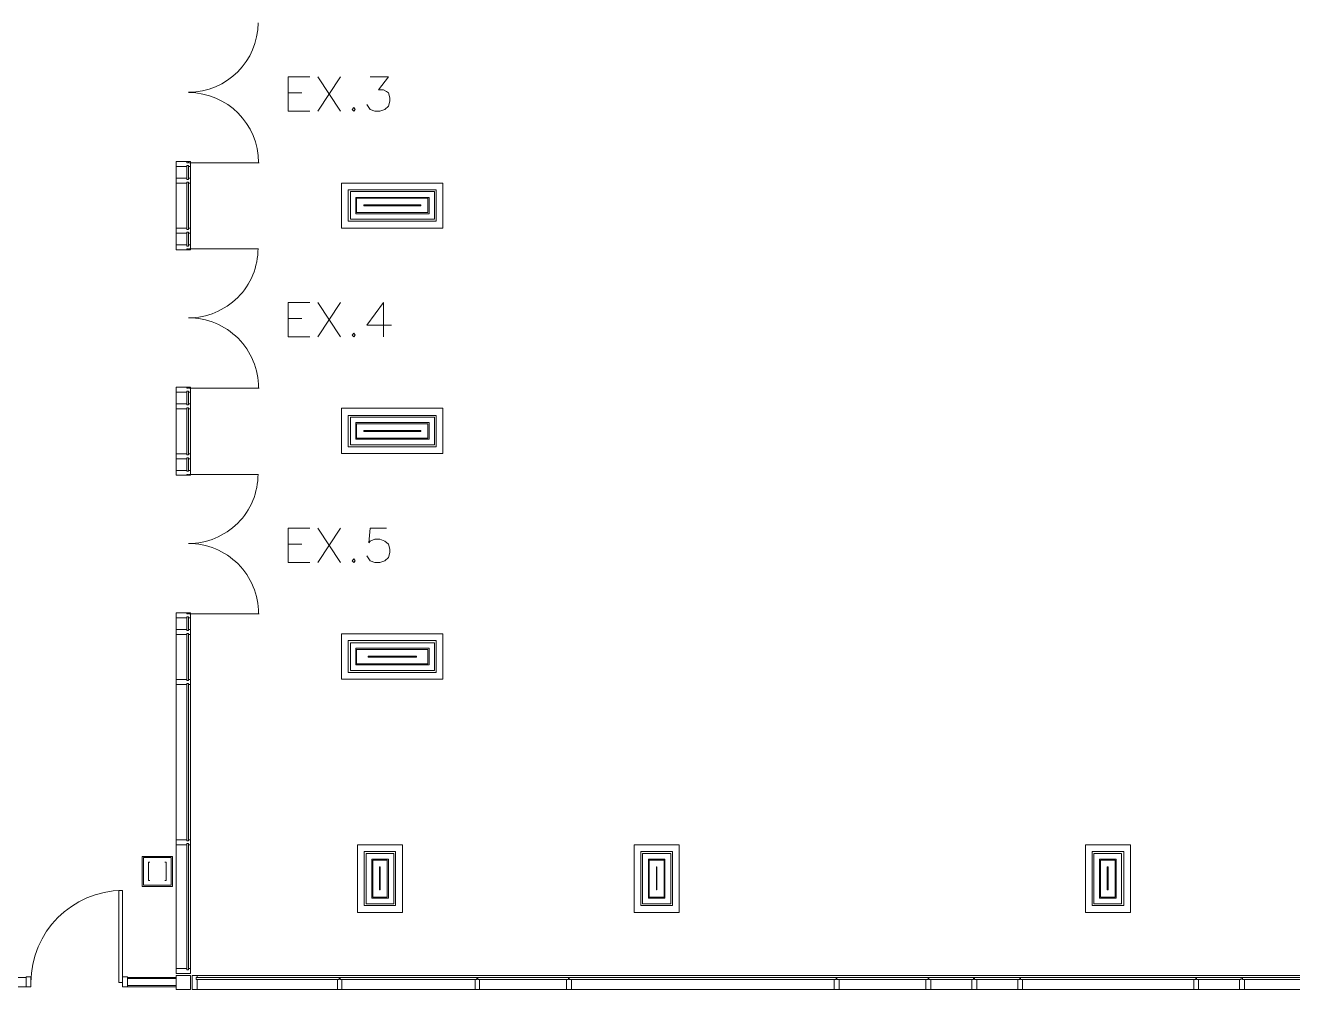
# Model space of a CAD drawing. Header units: millimetres. Extents: x 171 to 6612, y 356 to 4695.
# Drawn here: x 3106 to 3770, y 2110 to 2614 of the extents above; entities that cross this region are included whole.
import ezdxf

# ---------------------------------------------------------------- set-up
doc = ezdxf.new("R2010")
doc.units = ezdxf.units.MM
for name, color, linetype in [('doors', 170, 'Continuous'), ('exits', 251, 'Continuous'), ('walls', 7, 'Continuous')]:
    doc.layers.add(name, color=color, linetype=linetype)

msp = doc.modelspace()

# ---------------------------------------------------------------- linework, layer by layer
at = {"layer": 'doors', "lineweight": 9}
for points in [[(3228.19, 2424.69, 0.414214), (3191.58, 2461.3, 0.414214), (3227.95, 2497.68)], [(3228.19, 2306.56, 0.414214), (3191.58, 2343.17, 0.414214), (3227.95, 2379.54)]]:
    msp.add_lwpolyline(points, format="xyb", dxfattribs=at)
for centre, radius, start, end in [((3191.58, 2615.81), 36.37, 270, 360), ((3191.58, 2542.59), 36.61, 0, 90)]:
    msp.add_arc(centre, radius, start, end, dxfattribs=at)
at = {"layer": 'doors', "lineweight": 5}
msp.add_arc((3157.35, 2113.23), 48.32, 90.43483, 179.84398, dxfattribs=at)
at = {"layer": 'exits', "lineweight": 9}
for points in [[(3255, 2569.5), (3243.77, 2569.5), (3243.77, 2587.52), (3255, 2587.52)], [(3259.21, 2587.52), (3271.14, 2569.5)], [(3271.14, 2587.52), (3259.21, 2569.5)], [(3286.57, 2587.52), (3296.16, 2587.52), (3291.02, 2580.73), (3293.59, 2580.73), (3295.23, 2579.8), (3296.16, 2579.1), (3296.87, 2576.52), (3296.87, 2574.65), (3296.16, 2572.08), (3294.29, 2570.44), (3291.72, 2569.5), (3289.15, 2569.5), (3286.57, 2570.44), (3285.87, 2571.38), (3284.94, 2573.01)], [(3243.77, 2579.1), (3250.78, 2579.1)], [(3255, 2451.38), (3243.77, 2451.38), (3243.77, 2469.39), (3255, 2469.39)], [(3259.21, 2469.39), (3271.14, 2451.38)], [(3271.14, 2469.39), (3259.21, 2451.38)], [(3293.59, 2451.38), (3293.59, 2469.39), (3284.94, 2457.46), (3297.8, 2457.46)], [(3243.77, 2460.97), (3250.78, 2460.97)], [(3255, 2333.25), (3243.77, 2333.25), (3243.77, 2351.26), (3255, 2351.26)], [(3259.21, 2351.26), (3271.14, 2333.25)], [(3271.14, 2351.26), (3259.21, 2333.25)], [(3295.23, 2351.26), (3286.57, 2351.26), (3285.87, 2343.54), (3286.57, 2344.48), (3289.15, 2345.41), (3291.72, 2345.41), (3294.29, 2344.48), (3296.16, 2342.84), (3296.87, 2340.27), (3296.87, 2338.39), (3296.16, 2335.82), (3294.29, 2334.18), (3291.72, 2333.25), (3289.15, 2333.25), (3286.57, 2334.18), (3285.87, 2335.12), (3284.94, 2336.76)], [(3243.77, 2342.84), (3250.78, 2342.84)]]:
    msp.add_lwpolyline(points, dxfattribs=at)
for points in [[(3278.15, 2571.38), (3277.22, 2570.44), (3278.15, 2569.5), (3278.85, 2570.44)], [(3278.15, 2453.25), (3277.22, 2452.31), (3278.15, 2451.38), (3278.85, 2452.31)], [(3278.15, 2335.12), (3277.22, 2334.18), (3278.15, 2333.25), (3278.85, 2334.18)]]:
    msp.add_lwpolyline(points, close=True, dxfattribs=at)
at = {"layer": 'walls', "color": 11, "lineweight": 9, "true_color": 0xf27172}
for points in [[(3185.05, 2543.07), (3185.05, 2533.25), (3185.05, 2507.05), (3185.05, 2496.99)], [(3190.67, 2543.07), (3191.6, 2543.07), (3191.6, 2542.37)], [(3191.84, 2542.37), (3228.56, 2542.37)], [(3192.54, 2534.42), (3192.54, 2540.5)], [(3192.54, 2508.22), (3192.54, 2531.84)], [(3192.54, 2499.56), (3192.54, 2505.65)], [(3191.6, 2497.46), (3191.6, 2496.99), (3190.67, 2496.99)], [(3191.84, 2497.46), (3228.09, 2497.46)], [(3185.05, 2424.94), (3185.05, 2415.12), (3185.05, 2388.92), (3185.05, 2378.86)], [(3190.67, 2424.94), (3191.6, 2424.94), (3191.6, 2424.48)], [(3191.84, 2424.48), (3228.56, 2424.48)], [(3192.54, 2416.29), (3192.54, 2422.37)], [(3192.54, 2390.09), (3192.54, 2413.72)], [(3192.54, 2381.43), (3192.54, 2387.52)], [(3191.6, 2379.33), (3191.6, 2378.86), (3190.67, 2378.86)], [(3191.84, 2379.33), (3228.09, 2379.33)], [(3185.05, 2306.82), (3185.05, 2296.99), (3185.05, 2270.79), (3185.05, 2186.82), (3185.05, 2120.62)], [(3190.67, 2306.82), (3191.6, 2306.82), (3191.6, 2306.35)], [(3191.84, 2306.35), (3228.56, 2306.35)], [(3192.54, 2298.16), (3192.54, 2304.24)], [(3192.54, 2271.96), (3192.54, 2295.59)], [(3192.54, 2187.99), (3192.54, 2269.39)], [(3192.54, 2120.62), (3192.54, 2185.41)], [(3171.25, 2166.7), (3170.55, 2166.7), (3170.55, 2176.29), (3171.25, 2176.29)], [(3179.21, 2176.29), (3179.91, 2176.29), (3179.91, 2166.7), (3179.21, 2166.7)], [(4367.51, 2117.11), (4282.36, 2117.11), (4252.89, 2117.11), (4222.48, 2117.11), (4073.47, 2117.11), (4025.28, 2117.11), (4001.43, 2117.11), (3862.95, 2117.11), (3838.85, 2117.11), (3790.9, 2117.11), (3742.95, 2117.11), (3718.85, 2117.11), (3626.69, 2117.11), (3602.83, 2117.11), (3578.74, 2117.11), (3530.78, 2117.11), (3390.67, 2117.11), (3342.48, 2117.11), (3270.43, 2117.11), (3196.05, 2117.11)], [(3159.56, 2115.47), (3185.05, 2115.47)], [(3159.56, 2111.73), (3185.05, 2111.73)], [(3196.05, 2109.62), (3270.43, 2109.62), (3342.48, 2109.62), (3390.67, 2109.62), (3530.78, 2109.62), (3578.74, 2109.62), (3602.83, 2109.62), (3626.69, 2109.62), (3718.85, 2109.62), (3742.95, 2109.62), (3790.9, 2109.62), (3838.85, 2109.62), (3862.95, 2109.62), (4001.43, 2109.62), (4025.28, 2109.62), (4073.47, 2109.62), (4222.48, 2109.62), (4252.89, 2109.62), (4282.36, 2109.62), (4367.51, 2109.62)]]:
    msp.add_lwpolyline(points, dxfattribs=at)
for points in [[(3185.05, 2543.07), (3185.05, 2540.5), (3190.67, 2540.5), (3190.67, 2540.97), (3191.6, 2540.97), (3191.6, 2540.5), (3192.54, 2540.5), (3192.54, 2543.07), (3191.6, 2543.07), (3191.6, 2542.37), (3190.67, 2542.37), (3190.67, 2543.07)], [(3190.67, 2540.97), (3190.67, 2533.72), (3191.6, 2533.72), (3191.6, 2540.97)], [(3185.05, 2534.42), (3185.05, 2531.84), (3190.67, 2531.84), (3190.67, 2532.31), (3191.6, 2532.31), (3191.6, 2531.84), (3192.54, 2531.84), (3192.54, 2534.42), (3191.6, 2534.42), (3191.6, 2533.72), (3190.67, 2533.72), (3190.67, 2534.42)], [(3190.67, 2532.31), (3190.67, 2507.52), (3191.6, 2507.52), (3191.6, 2532.31)], [(3324.7, 2508.22), (3324.7, 2531.84), (3271.6, 2531.84), (3271.6, 2508.22)], [(3321.19, 2511.96), (3321.19, 2528.34), (3275.11, 2528.34), (3275.11, 2511.96)], [(3320.26, 2512.9), (3320.26, 2527.4), (3276.28, 2527.4), (3276.28, 2512.9)], [(3317.45, 2515.7), (3317.45, 2524.36), (3279.09, 2524.36), (3279.09, 2515.7)], [(3279.56, 2523.89), (3279.56, 2516.41), (3316.75, 2516.41), (3316.75, 2523.89)], [(3283.3, 2519.91), (3283.3, 2520.38), (3313.24, 2520.38), (3313.24, 2519.91)], [(3185.05, 2508.22), (3185.05, 2505.65), (3190.67, 2505.65), (3190.67, 2506.11), (3191.6, 2506.11), (3191.6, 2505.65), (3192.54, 2505.65), (3192.54, 2508.22), (3191.6, 2508.22), (3191.6, 2507.52), (3190.67, 2507.52), (3190.67, 2508.22)], [(3190.67, 2506.11), (3190.67, 2498.86), (3191.6, 2498.86), (3191.6, 2506.11)], [(3185.05, 2499.56), (3185.05, 2496.99), (3190.67, 2496.99), (3190.67, 2497.46), (3191.6, 2497.46), (3191.6, 2496.99), (3192.54, 2496.99), (3192.54, 2499.56), (3191.6, 2499.56), (3191.6, 2498.86), (3190.67, 2498.86), (3190.67, 2499.56)], [(3185.05, 2424.94), (3185.05, 2422.37), (3190.67, 2422.37), (3190.67, 2422.84), (3191.6, 2422.84), (3191.6, 2422.37), (3192.54, 2422.37), (3192.54, 2424.94), (3191.6, 2424.94), (3191.6, 2424.48), (3190.67, 2424.48), (3190.67, 2424.94)], [(3190.67, 2422.84), (3190.67, 2415.82), (3191.6, 2415.82), (3191.6, 2422.84)], [(3185.05, 2416.29), (3185.05, 2413.72), (3190.67, 2413.72), (3190.67, 2414.18), (3191.6, 2414.18), (3191.6, 2413.72), (3192.54, 2413.72), (3192.54, 2416.29), (3191.6, 2416.29), (3191.6, 2415.82), (3190.67, 2415.82), (3190.67, 2416.29)], [(3190.67, 2414.18), (3190.67, 2389.62), (3191.6, 2389.62), (3191.6, 2414.18)], [(3324.7, 2390.32), (3324.7, 2413.95), (3271.6, 2413.95), (3271.6, 2390.32)], [(3321.19, 2393.83), (3321.19, 2410.21), (3275.11, 2410.21), (3275.11, 2393.83)], [(3320.26, 2394.77), (3320.26, 2409.27), (3276.28, 2409.27), (3276.28, 2394.77)], [(3317.45, 2397.81), (3317.45, 2406.46), (3279.09, 2406.46), (3279.09, 2397.81)], [(3279.56, 2405.76), (3279.56, 2398.28), (3316.75, 2398.28), (3316.75, 2405.76)], [(3283.3, 2401.79), (3283.3, 2402.25), (3313.24, 2402.25), (3313.24, 2401.79)], [(3185.05, 2390.09), (3185.05, 2387.52), (3190.67, 2387.52), (3190.67, 2387.98), (3191.6, 2387.98), (3191.6, 2387.52), (3192.54, 2387.52), (3192.54, 2390.09), (3191.6, 2390.09), (3191.6, 2389.62), (3190.67, 2389.62), (3190.67, 2390.09)], [(3190.67, 2387.98), (3190.67, 2380.97), (3191.6, 2380.97), (3191.6, 2387.98)], [(3185.05, 2381.43), (3185.05, 2378.86), (3190.67, 2378.86), (3190.67, 2379.33), (3191.6, 2379.33), (3191.6, 2378.86), (3192.54, 2378.86), (3192.54, 2381.43), (3191.6, 2381.43), (3191.6, 2380.97), (3190.67, 2380.97), (3190.67, 2381.43)], [(3185.05, 2306.82), (3185.05, 2304.24), (3190.67, 2304.24), (3190.67, 2304.71), (3191.6, 2304.71), (3191.6, 2304.24), (3192.54, 2304.24), (3192.54, 2306.82), (3191.6, 2306.82), (3191.6, 2306.35), (3190.67, 2306.35), (3190.67, 2306.82)], [(3190.67, 2304.71), (3190.67, 2297.69), (3191.6, 2297.69), (3191.6, 2304.71)], [(3185.05, 2298.16), (3185.05, 2295.59), (3190.67, 2295.59), (3190.67, 2296.06), (3191.6, 2296.06), (3191.6, 2295.59), (3192.54, 2295.59), (3192.54, 2298.16), (3191.6, 2298.16), (3191.6, 2297.69), (3190.67, 2297.69), (3190.67, 2298.16)], [(3190.67, 2296.06), (3190.67, 2271.49), (3191.6, 2271.49), (3191.6, 2296.06)], [(3324.7, 2272.2), (3324.7, 2295.82), (3271.6, 2295.82), (3271.6, 2272.2)], [(3275.11, 2275.7), (3283.3, 2275.7), (3321.19, 2275.7), (3321.19, 2292.31), (3275.11, 2292.31)], [(3320.26, 2276.64), (3320.26, 2291.14), (3276.28, 2291.14), (3276.28, 2276.64)], [(3279.09, 2279.68), (3317.45, 2279.68), (3317.45, 2288.34), (3279.09, 2288.34)], [(3279.56, 2287.63), (3279.56, 2280.15), (3316.75, 2280.15), (3316.75, 2287.63)], [(3285.64, 2284.13), (3310.9, 2284.13), (3310.9, 2283.66), (3285.64, 2283.66)], [(3185.05, 2271.96), (3185.05, 2269.39), (3190.67, 2269.39), (3190.67, 2269.86), (3191.6, 2269.86), (3191.6, 2269.39), (3192.54, 2269.39), (3192.54, 2271.96), (3191.6, 2271.96), (3191.6, 2271.49), (3190.67, 2271.49), (3190.67, 2271.96)], [(3190.67, 2269.86), (3190.67, 2187.52), (3191.6, 2187.52), (3191.6, 2269.86)], [(3185.05, 2187.99), (3185.05, 2185.41), (3190.67, 2185.41), (3190.67, 2186.11), (3191.6, 2186.11), (3191.6, 2185.41), (3192.54, 2185.41), (3192.54, 2187.99), (3191.6, 2187.99), (3191.6, 2187.52), (3190.67, 2187.52), (3190.67, 2187.99)], [(3190.67, 2186.11), (3190.67, 2119.92), (3191.6, 2119.92), (3191.6, 2186.11)], [(3303.65, 2185.41), (3280.02, 2185.41), (3280.02, 2150.09), (3303.65, 2150.09)], [(3448.44, 2185.41), (3424.82, 2185.41), (3424.82, 2150.09), (3448.44, 2150.09)], [(3684.7, 2185.41), (3661.08, 2185.41), (3661.08, 2150.09), (3684.7, 2150.09)], [(3183.18, 2163.66), (3183.18, 2179.33), (3167.28, 2179.33), (3167.28, 2163.66)], [(3167.98, 2164.36), (3167.98, 2178.86), (3182.48, 2178.86), (3182.48, 2164.36)], [(3299.91, 2153.6), (3283.53, 2153.6), (3283.53, 2181.9), (3299.91, 2181.9)], [(3298.97, 2154.54), (3284.47, 2154.54), (3284.47, 2180.97), (3298.97, 2180.97)], [(3296.16, 2157.58), (3287.51, 2157.58), (3287.51, 2177.93), (3296.16, 2177.93)], [(3295.46, 2158.04), (3287.98, 2158.04), (3287.98, 2177.46), (3295.46, 2177.46)], [(3444.94, 2153.6), (3428.33, 2153.6), (3428.33, 2181.9), (3444.94, 2181.9)], [(3444, 2154.54), (3429.26, 2154.54), (3429.26, 2180.97), (3444, 2180.97)], [(3440.96, 2157.58), (3432.3, 2157.58), (3432.3, 2177.93), (3440.96, 2177.93)], [(3440.49, 2158.04), (3432.77, 2158.04), (3432.77, 2177.46), (3440.49, 2177.46)], [(3681.19, 2153.6), (3664.58, 2153.6), (3664.58, 2181.9), (3681.19, 2181.9)], [(3680.02, 2154.54), (3665.52, 2154.54), (3665.52, 2180.97), (3680.02, 2180.97)], [(3677.22, 2157.58), (3668.56, 2157.58), (3668.56, 2177.93), (3677.22, 2177.93)], [(3676.75, 2158.04), (3669.03, 2158.04), (3669.03, 2177.46), (3676.75, 2177.46)], [(3291.49, 2173.95), (3291.95, 2173.95), (3291.95, 2161.79), (3291.49, 2161.79)], [(3436.52, 2173.95), (3436.75, 2173.95), (3436.75, 2161.79), (3436.52, 2161.79)], [(3672.54, 2173.95), (3673.01, 2173.95), (3673.01, 2161.79), (3672.54, 2161.79)], [(3156.98, 2161.55), (3155.11, 2161.55), (3155.11, 2113.37), (3156.98, 2113.37)], [(3190.67, 2120.62), (3185.05, 2120.62), (3185.05, 2118.04), (3192.54, 2118.04), (3192.54, 2120.62), (3191.6, 2120.62), (3191.6, 2119.92), (3190.67, 2119.92)], [(3185.05, 2117.11), (3185.05, 2109.62), (3192.54, 2109.62), (3192.54, 2117.11)], [(3193.48, 2109.62), (3196.05, 2109.62), (3196.05, 2115), (3195.58, 2115), (3195.58, 2115.94), (3196.05, 2115.94), (3196.05, 2117.11), (3193.48, 2117.11)], [(3081.43, 2111.03), (3106.46, 2111.03), (3106.46, 2115.94), (3081.43, 2115.94)], [(3109.03, 2116.41), (3106.46, 2116.41), (3106.46, 2111.03), (3109.03, 2111.03)], [(3159.56, 2116.41), (3156.98, 2116.41), (3156.98, 2111.03), (3159.56, 2111.03)], [(3185.05, 2111.03), (3185.05, 2115.94), (3159.56, 2115.94), (3159.56, 2111.03)], [(3195.58, 2115), (3270.43, 2115), (3270.43, 2115.94), (3195.58, 2115.94)], [(3269.5, 2109.62), (3271.84, 2109.62), (3271.84, 2115), (3270.9, 2115), (3270.9, 2115.94), (3270.43, 2115.94), (3270.43, 2115), (3269.5, 2115)], [(3270.9, 2115), (3342.48, 2115), (3342.48, 2115.94), (3270.9, 2115.94)], [(3341.54, 2109.62), (3343.88, 2109.62), (3343.88, 2115), (3342.95, 2115), (3342.95, 2115.94), (3342.48, 2115.94), (3342.48, 2115), (3341.54, 2115)], [(3342.95, 2115), (3390.43, 2115), (3390.43, 2115.94), (3342.95, 2115.94)], [(3389.5, 2109.62), (3392.07, 2109.62), (3392.07, 2115), (3390.9, 2115), (3390.9, 2115.94), (3390.43, 2115.94), (3390.43, 2115), (3389.5, 2115)], [(3390.9, 2115), (3530.55, 2115), (3530.55, 2115.94), (3390.9, 2115.94)], [(3529.61, 2109.62), (3532.19, 2109.62), (3532.19, 2115), (3531.02, 2115), (3531.02, 2115.94), (3530.55, 2115.94), (3530.55, 2115), (3529.61, 2115)], [(3531.02, 2115), (3578.74, 2115), (3578.74, 2115.94), (3531.02, 2115.94)], [(3577.57, 2109.62), (3580.14, 2109.62), (3580.14, 2115), (3579.2, 2115), (3579.2, 2115.94), (3578.74, 2115.94), (3578.74, 2115), (3577.57, 2115)], [(3579.2, 2115), (3602.6, 2115), (3602.6, 2115.94), (3579.2, 2115.94)], [(3601.66, 2109.62), (3604.23, 2109.62), (3604.23, 2115), (3603.06, 2115), (3603.06, 2115.94), (3602.6, 2115.94), (3602.6, 2115), (3601.66, 2115)], [(3603.06, 2115), (3626.69, 2115), (3626.69, 2115.94), (3603.06, 2115.94)], [(3625.75, 2109.62), (3628.09, 2109.62), (3628.09, 2115), (3627.16, 2115), (3627.16, 2115.94), (3626.69, 2115.94), (3626.69, 2115), (3625.75, 2115)], [(3627.16, 2115), (3718.85, 2115), (3718.85, 2115.94), (3627.16, 2115.94)], [(3717.92, 2109.62), (3720.26, 2109.62), (3720.26, 2115), (3719.32, 2115), (3719.32, 2115.94), (3718.85, 2115.94), (3718.85, 2115), (3717.92, 2115)], [(3719.32, 2115), (3742.71, 2115), (3742.71, 2115.94), (3719.32, 2115.94)], [(3741.78, 2109.62), (3744.35, 2109.62), (3744.35, 2115), (3743.41, 2115), (3743.41, 2115.94), (3742.71, 2115.94), (3742.71, 2115), (3741.78, 2115)], [(3743.41, 2115), (3790.9, 2115), (3790.9, 2115.94), (3743.41, 2115.94)]]:
    msp.add_lwpolyline(points, close=True, dxfattribs=at)

doc.saveas('drawing.dxf')
